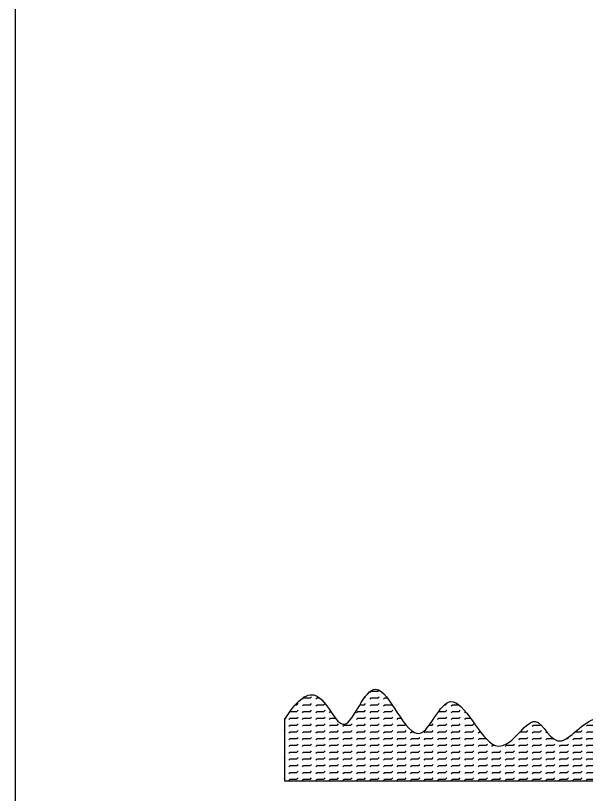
# Model space of a CAD drawing. Header units: inches. Extents: x 74 to 259, y -3 to 170.
# Drawn here: x 150.56 to 171.66, y 18.5 to 47.28 of the extents above; entities that cross this region are included whole.
import ezdxf

# ---------------------------------------------------------------- set-up
doc = ezdxf.new("R2010")
doc.units = ezdxf.units.IN
doc.header["$MEASUREMENT"] = 0

msp = doc.modelspace()

# ---------------------------------------------------------------- hatches: boundary and pattern name
at = {"ltscale": 0.5}
h = msp.add_hatch(dxfattribs=at)
h.set_pattern_fill('FLEX', color=256)
h.set_pattern_definition([(0, (72.2071, 22.5634), (0, 0.25), [0.25, -0.25]), (45, (72.4571, 22.56341), (1e-17, 0.25), [0.0625, -0.2285534, 0.0625, -0.3535534])])
edge = h.paths.add_edge_path()
edge.add_spline(control_points=[(172.149, 21.318), (172.143, 21.318), (171.642, 21.318), (170.51, 19.704), (169.801, 22.147), (168.343, 18.998), (166.678, 23.163), (165.377, 19.389), (163.881, 23.877), (162.727, 19.997), (161.846, 22.744), (160.883, 21.92), (160.498, 21.24)], knot_values=[0, 0, 0, 0, 0.020053, 1.641343, 3.544149, 5.88643, 8.187154, 9.996444, 12.639044, 14.895789, 16.99615, 18.629635, 18.629635, 18.629635, 18.629635], degree=3, periodic=0)
edge.add_line((160.498, 21.24), (160.498, 18.998))
edge.add_line((160.498, 18.998), (172.131, 18.998))
edge.add_line((172.131, 18.998), (172.131, 21.317))

# ---------------------------------------------------------------- linework, layer by layer
for p, q in [((160.498, 21.318), (160.498, 18.998)), ((160.498, 18.998), (172.131, 18.998))]:
    msp.add_line(p, q, dxfattribs=at)
msp.add_lwpolyline([(150.558, 99.704), (258.62, 99.704), (258.62, -2.626), (150.558, -2.626)], close=True)
msp.add_open_spline([(160.498, 21.24), (160.883, 21.92), (161.846, 22.744), (162.727, 19.997), (163.881, 23.877), (165.377, 19.389), (166.678, 23.163), (168.343, 18.998), (169.801, 22.147), (170.51, 19.704), (171.642, 21.318), (172.143, 21.318), (172.149, 21.318)], degree=3, knots=[0, 0, 0, 0, 1.633485, 3.733846, 5.990591, 8.633191, 10.442481, 12.743206, 15.085486, 16.988292, 18.609582, 18.629635, 18.629635, 18.629635, 18.629635], dxfattribs=at)

doc.saveas('drawing.dxf')
